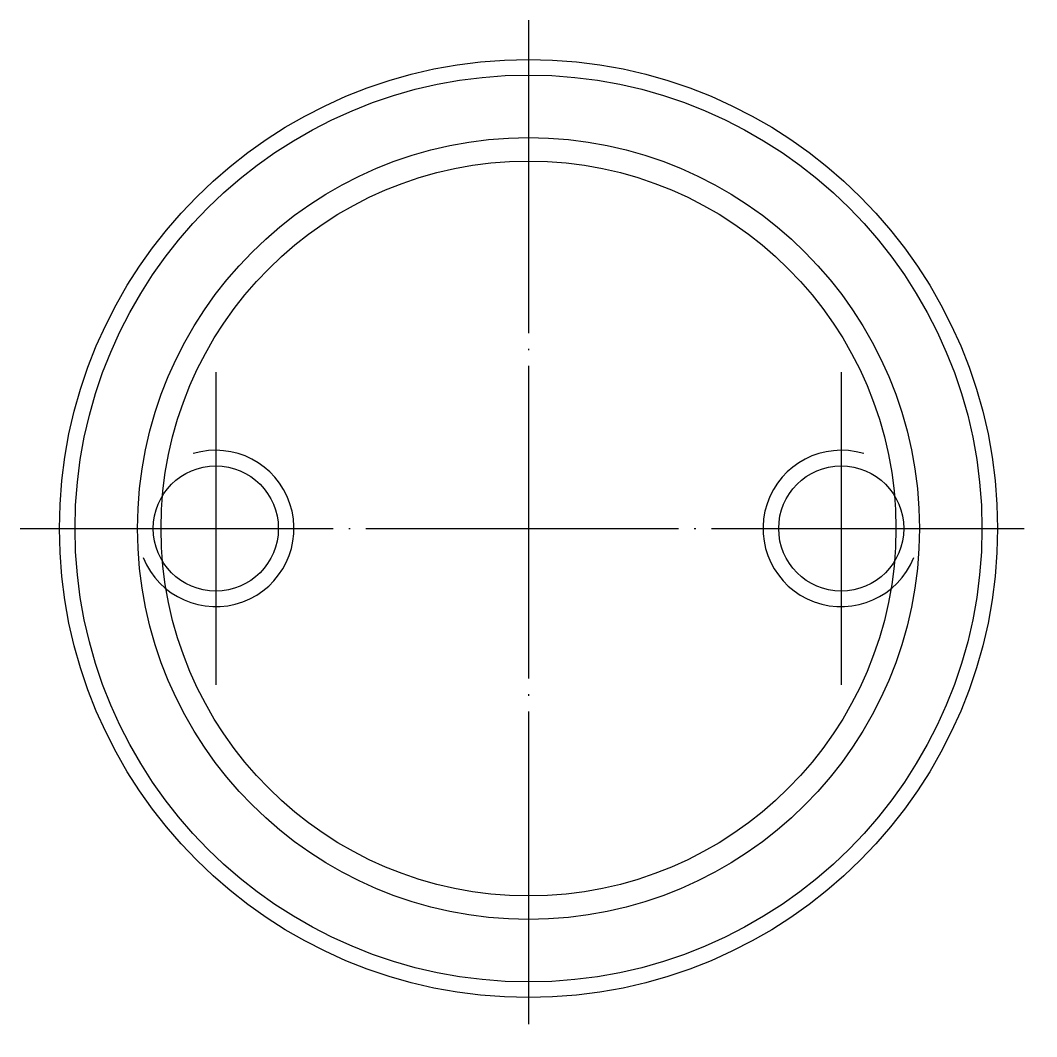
# Model space of a CAD drawing. Extents: x -981 to 141, y 142 to 207.
# Drawn here: x -980.9 to -915.9, y 142.4 to 207.4 of the extents above.
import ezdxf

# ---------------------------------------------------------------- set-up
doc = ezdxf.new("R2010")
doc.units = 0
doc.header["$MEASUREMENT"] = 0
doc.linetypes.add('CENTER', pattern=[22, 20, -1, 0, -1])
doc.linetypes.add('THIN', pattern=[200000, 200000, 0])
doc.layers.get('0').update_dxf_attribs({"linetype": 'CONTINUOUS'})

msp = doc.modelspace()

# ---------------------------------------------------------------- linework, layer by layer
at = {"color": 1, "linetype": 'CENTER'}
for p, q in [((-948.367, 207.358), (-948.367, 142.358)), ((-968.367, 184.858), (-968.367, 164.858)), ((-928.367, 184.858), (-928.367, 164.858)), ((-980.867, 174.858), (-915.867, 174.858))]:
    msp.add_line(p, q, dxfattribs=at)
at = {"color": 7, "linetype": 'CONTINUOUS'}
for centre, radius in [((-948.367, 174.858), 30), ((-948.367, 174.858), 29), ((-948.367, 174.858), 25), ((-948.367, 174.858), 23.5), ((-968.367, 174.858), 4), ((-928.367, 174.858), 4)]:
    msp.add_circle(centre, radius, dxfattribs=at)
at = {"color": 4, "linetype": 'THIN'}
for centre, start, end in [((-968.367, 174.858), 201.87906, 106.7755), ((-928.367, 174.858), 73.2245, 338.12094)]:
    msp.add_arc(centre, 5, start, end, dxfattribs=at)

doc.saveas('drawing.dxf')
